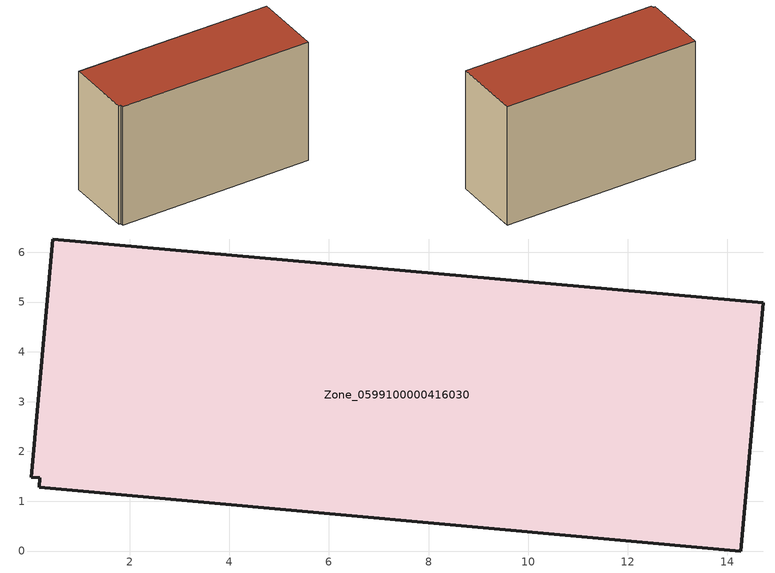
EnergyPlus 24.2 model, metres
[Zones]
Zone_0599100000416030
 floor ground (C_G): 0.19,1.47 0.02,1.49 0.45,6.27 14.72,4.98 14.27,0 0.18,1.28 z0
 wall outside (C_F): 14.72,4.98 0.45,6.27 0.02,1.49 0.19,1.47 0.18,1.28 14.27,0 14.72,4.98 z0:9.1
 roof outside (C_R): 0.02,1.49 0.19,1.47 0.18,1.28 14.27,0 14.72,4.98 0.45,6.27 z9.1
[BUILDING]
Pand.0599100000416030: North Axis=0; Terrain=City; Loads Convergence Tolerance Value=0.04; Temperature Convergence Tolerance Value=0.4; Solar Distribution=FullExterior; Maximum Number of Warmup Days=25; Minimum Number of Warmup Days=1
[Site:Location]
Rotterdam.The.Hague.AP_ZH_NLD Design_Conditions: Latitude=51.96; Longitude=4.45; Time Zone=1; Elevation=-4.5
[SITE:GROUNDTEMPERATURE:BUILDINGSURFACE]
18, 18, 18, 18, 18, 18, 18, 18, 18, 18, 18, 18
[MATERIAL] Thermal Absorptance=0.9; Solar Absorptance=0.7; Visible Absorptance=0.7
Name | Roughness | Thickness | Conductivity | Density | Specific Heat
G.TC.1992-2005 | MediumSmooth | 0.15 | 0.06 | 540 | 1210
F.TC.1992-2005 | Rough | 0.3 | 0.12 | 1920 | 840
R.TC.1992-2005 | MediumRough | 0.2 | 0.08 | 1500 | 1000
[CONSTRUCTION]
C_G: G.TC.1992-2005
C_F: F.TC.1992-2005
C_R: R.TC.1992-2005
[ZONE]
Zone_0599100000416030: Type=1; Multiplier=1; Ceiling Height=Autocalculate; Volume=Autocalculate; Floor Area=autocalculate; Part of Total Floor Area=Yes
[ZONEINFILTRATION:DESIGNFLOWRATE]
Infil_Zone_0599100000416030: Zone or ZoneList or Space or SpaceList=Zone_0599100000416030; Schedule=AlwaysOn; Design Flow Rate Calculation Method=Flow/Area; Flow Rate per Floor Area=0.0015; Constant Term Coefficient=1; Temperature Term Coefficient=0; Velocity Term Coefficient=0; Velocity Squared Term Coefficient=0
[HVACTEMPLATE:ZONE:IDEALLOADSAIRSYSTEM]
Zone_0599100000416030: Maximum Heating Supply Air Temperature=50; Minimum Cooling Supply Air Temperature=13; Maximum Heating Supply Air Humidity Ratio=0.0156; Minimum Cooling Supply Air Humidity Ratio=0.0077; Heating Limit=NoLimit; Cooling Limit=NoLimit; Dehumidification Control Type=ConstantSensibleHeatRatio; Cooling Sensible Heat Ratio=0.7; Dehumidification Setpoint=60; Humidification Control Type=None; Humidification Setpoint=30; Outdoor Air Method=None; Outdoor Air Flow Rate per Person=0.00944; Outdoor Air Flow Rate per Zone Floor Area=0; Outdoor Air Flow Rate per Zone=0; Demand Controlled Ventilation Type=None; Outdoor Air Economizer Type=NoEconomizer; Heat Recovery Type=None; Sensible Heat Recovery Effectiveness=0.7; Latent Heat Recovery Effectiveness=0.65
[ZONECONTROL:THERMOSTAT]
ThermostatControl_Zone_0599100000416030: Zone or ZoneList=Zone_0599100000416030; Control Type Schedule=DualSetpointControlType; Control 1=Thermostat_Zone_0599100000416030; Temperature Difference Between Cutout And Setpoint=0
[THERMOSTATSETPOINT:DUALSETPOINT]
Thermostat_Zone_0599100000416030: Heating Setpoint Temperature Schedule=HeatingSetpoint_Zone_0599100000416030; Cooling Setpoint Temperature Schedule=CoolingSetpoint_Zone_0599100000416030
[SCHEDULE:COMPACT]
HeatingSetpoint_Zone_0599100000416030: Through: 12/31, For: AllDays, Until: 24:00, 21
CoolingSetpoint_Zone_0599100000416030: Through: 12/31, For: AllDays, Until: 24:00, 24
DualSetpointControlType: Through: 12/31, For: AllDays, Until: 24:00, 4
AlwaysOn: Through: 12/31, For: AllDays, Until: 24:00, 1
